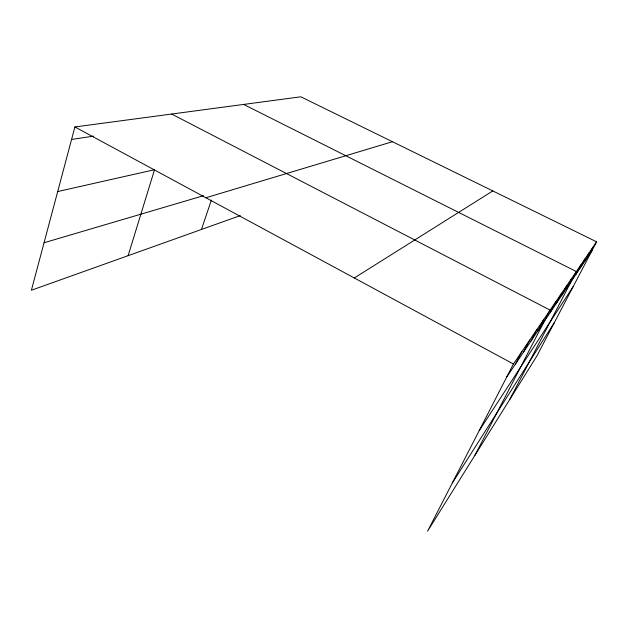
<?xml version="1.0" encoding="UTF-8"?>
<svg xmlns="http://www.w3.org/2000/svg" width="628" height="628" viewBox="0 0 628 628"><rect width="100%" height="100%" fill="white"/><g stroke="black" fill="none" stroke-linecap="round" stroke-linejoin="round"><path stroke-width="0.94" d="M596.6 241.819L513.421 363.997L427.566 531.202L536.885 355.998L596.6 241.819L300.828 96.798L74.905 126.95L31.4 290.238L240.273 215.6M128.12 255.674L154.543 169.709L57.698 191.548M201.462 229.463L211.385 200.057M515.439 364.099L521.884 351.57M523.462 352.198L529.718 340.062M530.919 341.137L536.995 329.37M537.874 330.83L543.777 319.409M474.933 455.284L550.104 310.106L171.656 114.037M550.442 312.195L556.031 301.409M556.141 303.74L561.589 293.245M561.503 295.788L566.809 285.575M566.55 288.307L571.723 278.353M509.646 399.651L576.363 271.547L243.656 104.429M575.939 274.373L580.869 264.922M580.319 267.889L585.131 258.665M584.464 261.743L589.158 252.746M588.389 255.926L592.973 247.142M452.333 482.971L554.5 322.321M479.227 430.596L573.262 286.439M506.78 376.933L592.11 250.399M354.294 277.976L492.807 190.928M205.89 197.757L392.445 141.716M44.046 242.761L203.574 195.677M71.576 139.455L93.486 136.135M74.905 126.95L513.421 363.997"/></g></svg>
